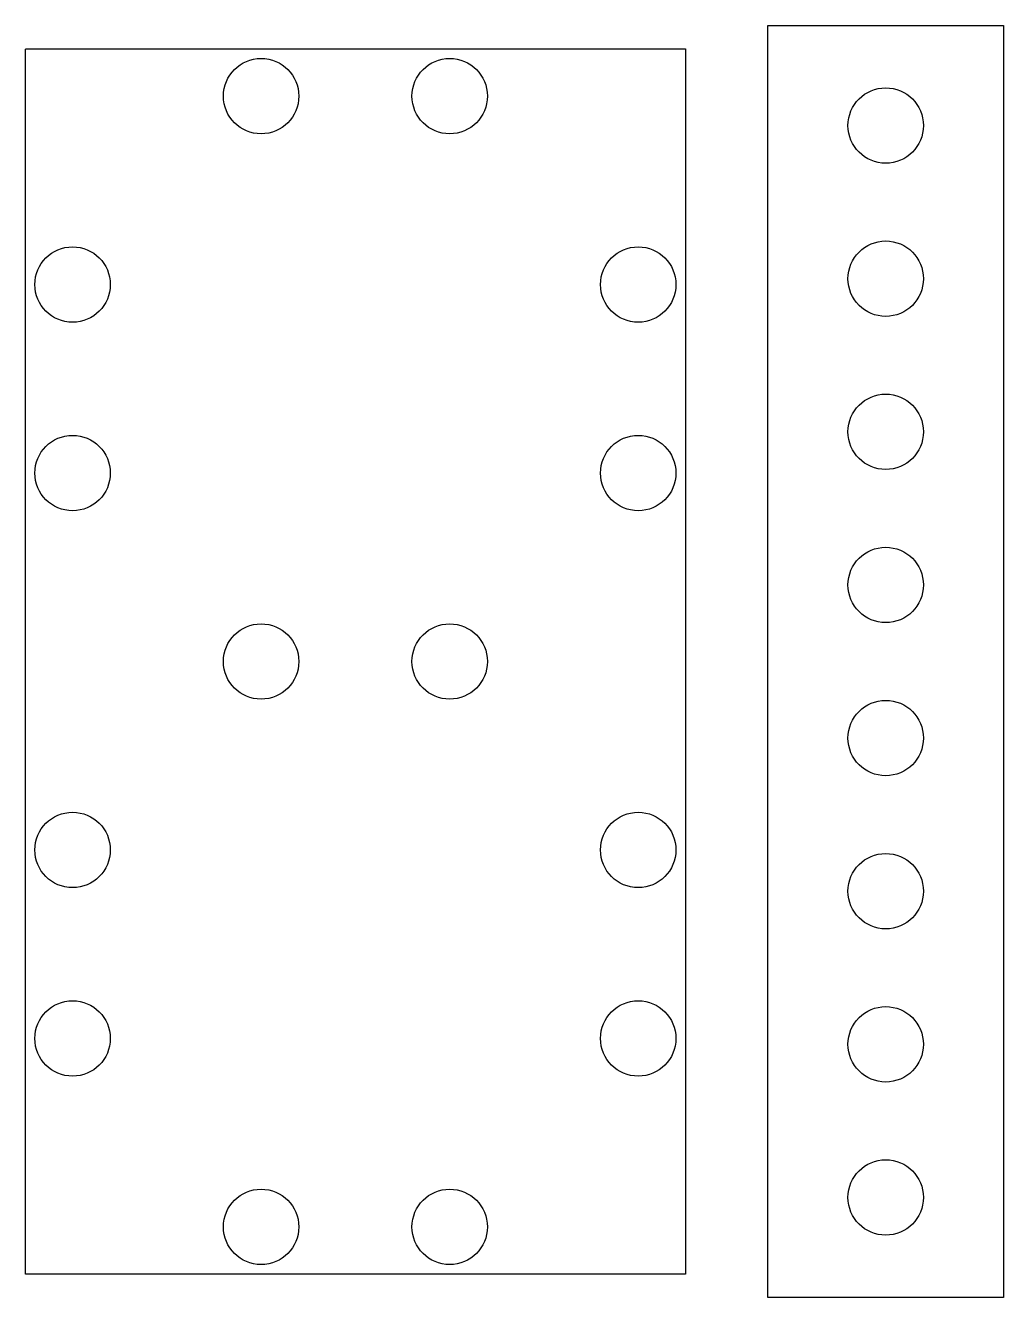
# Model space of a CAD drawing. Extents: x 79 to 120.5, y -120 to -66.
import ezdxf

# ---------------------------------------------------------------- set-up
doc = ezdxf.new("R2010")
doc.units = 0
doc.layers.add('BLACK', color=7, linetype='CONTINUOUS')

msp = doc.modelspace()

# ---------------------------------------------------------------- linework, layer by layer
at = {"layer": 'BLACK', "linetype": 'CONTINUOUS'}
for p, q in [((110.5, -66), (120.5, -66)), ((110.5, -120), (110.5, -66)), ((120.5, -66), (120.5, -120)), ((79, -67), (107, -67)), ((79, -119), (79, -67)), ((107, -67), (107, -119)), ((107, -119), (79, -119)), ((120.5, -120), (110.5, -120))]:
    msp.add_line(p, q, dxfattribs=at)
at = {"layer": 'BLACK'}
for centre in [(89, -69), (97, -69), (115.5, -70.25), (81, -77), (105, -77), (115.5, -76.75), (115.5, -83.25), (81, -85), (105, -85), (115.5, -89.75), (89, -93), (97, -93), (115.5, -96.25), (81, -101), (105, -101), (115.5, -102.75), (81, -109), (105, -109), (115.5, -109.25), (115.5, -115.75), (89, -117), (97, -117)]:
    msp.add_circle(centre, 1.6, dxfattribs=at)

doc.saveas('drawing.dxf')
